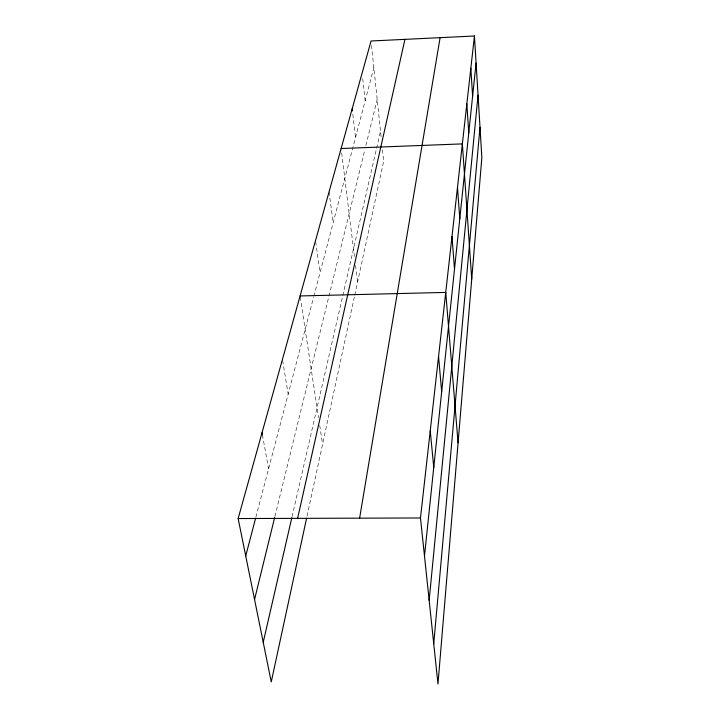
<?xml version="1.0" encoding="UTF-8"?>
<svg xmlns="http://www.w3.org/2000/svg" width="720" height="720" viewBox="0 0 720 720"><rect width="100%" height="100%" fill="white"/><g stroke="black" fill="none" stroke-linecap="round" stroke-linejoin="round"><path stroke-width="0.54" stroke-dasharray="3.6 2.7" d="M307.053 516.087L354.528 296.208M354.762 295.11L383.67 161.199L382.392 148.968M292.059 516.654L380.52 131.184M274.905 516.483L364.806 149.868M365.868 145.539L377.181 99.396M255.879 517.194L313.578 297.342M313.857 296.28L373.851 67.68M262.431 434.916L268.587 468.801M282.627 360.459L288.18 394.128M300.258 297.036L318.555 417.708M319.725 425.448L322.569 444.222M315.666 241.695L320.031 272.763M329.076 191.817L333.144 222.795M341.667 152.955L354.591 257.733M355.545 265.455L357.588 282.015M352.836 114.282L355.536 137.475M362.727 78.651L365.166 100.782M371.52 45.441L381.339 138.969"/><path stroke-width="1.08" d="M433.737 643.77L479.997 127.224M429.156 600.3L478.044 95.085M424.485 555.984L476.082 63M474.444 36L481.851 157.581L437.976 684L420.48 517.968L474.444 36L371.052 40.995L238.149 518.544L271.251 681.93L306.585 518.265M359.613 518.157L440.1 37.656M297.621 518.355L404.946 39.357M263.223 642.294L291.807 517.743M254.547 599.499L274.644 517.572M245.718 555.912L255.6 518.274M341.127 148.536L462.366 143.892L471.717 279.099M300.096 295.956L445.734 292.41L458.073 442.836M238.149 518.544L420.48 517.968M262.035 432.729L262.431 434.916M352.197 108.756L352.449 110.97M430.245 430.812L433.755 467.496M438.561 356.508L441.675 391.815M451.989 236.547L454.509 269.199M457.488 187.425L459.774 218.835M466.839 103.941L468.756 133.029M470.835 68.193L472.608 96.201"/></g></svg>
